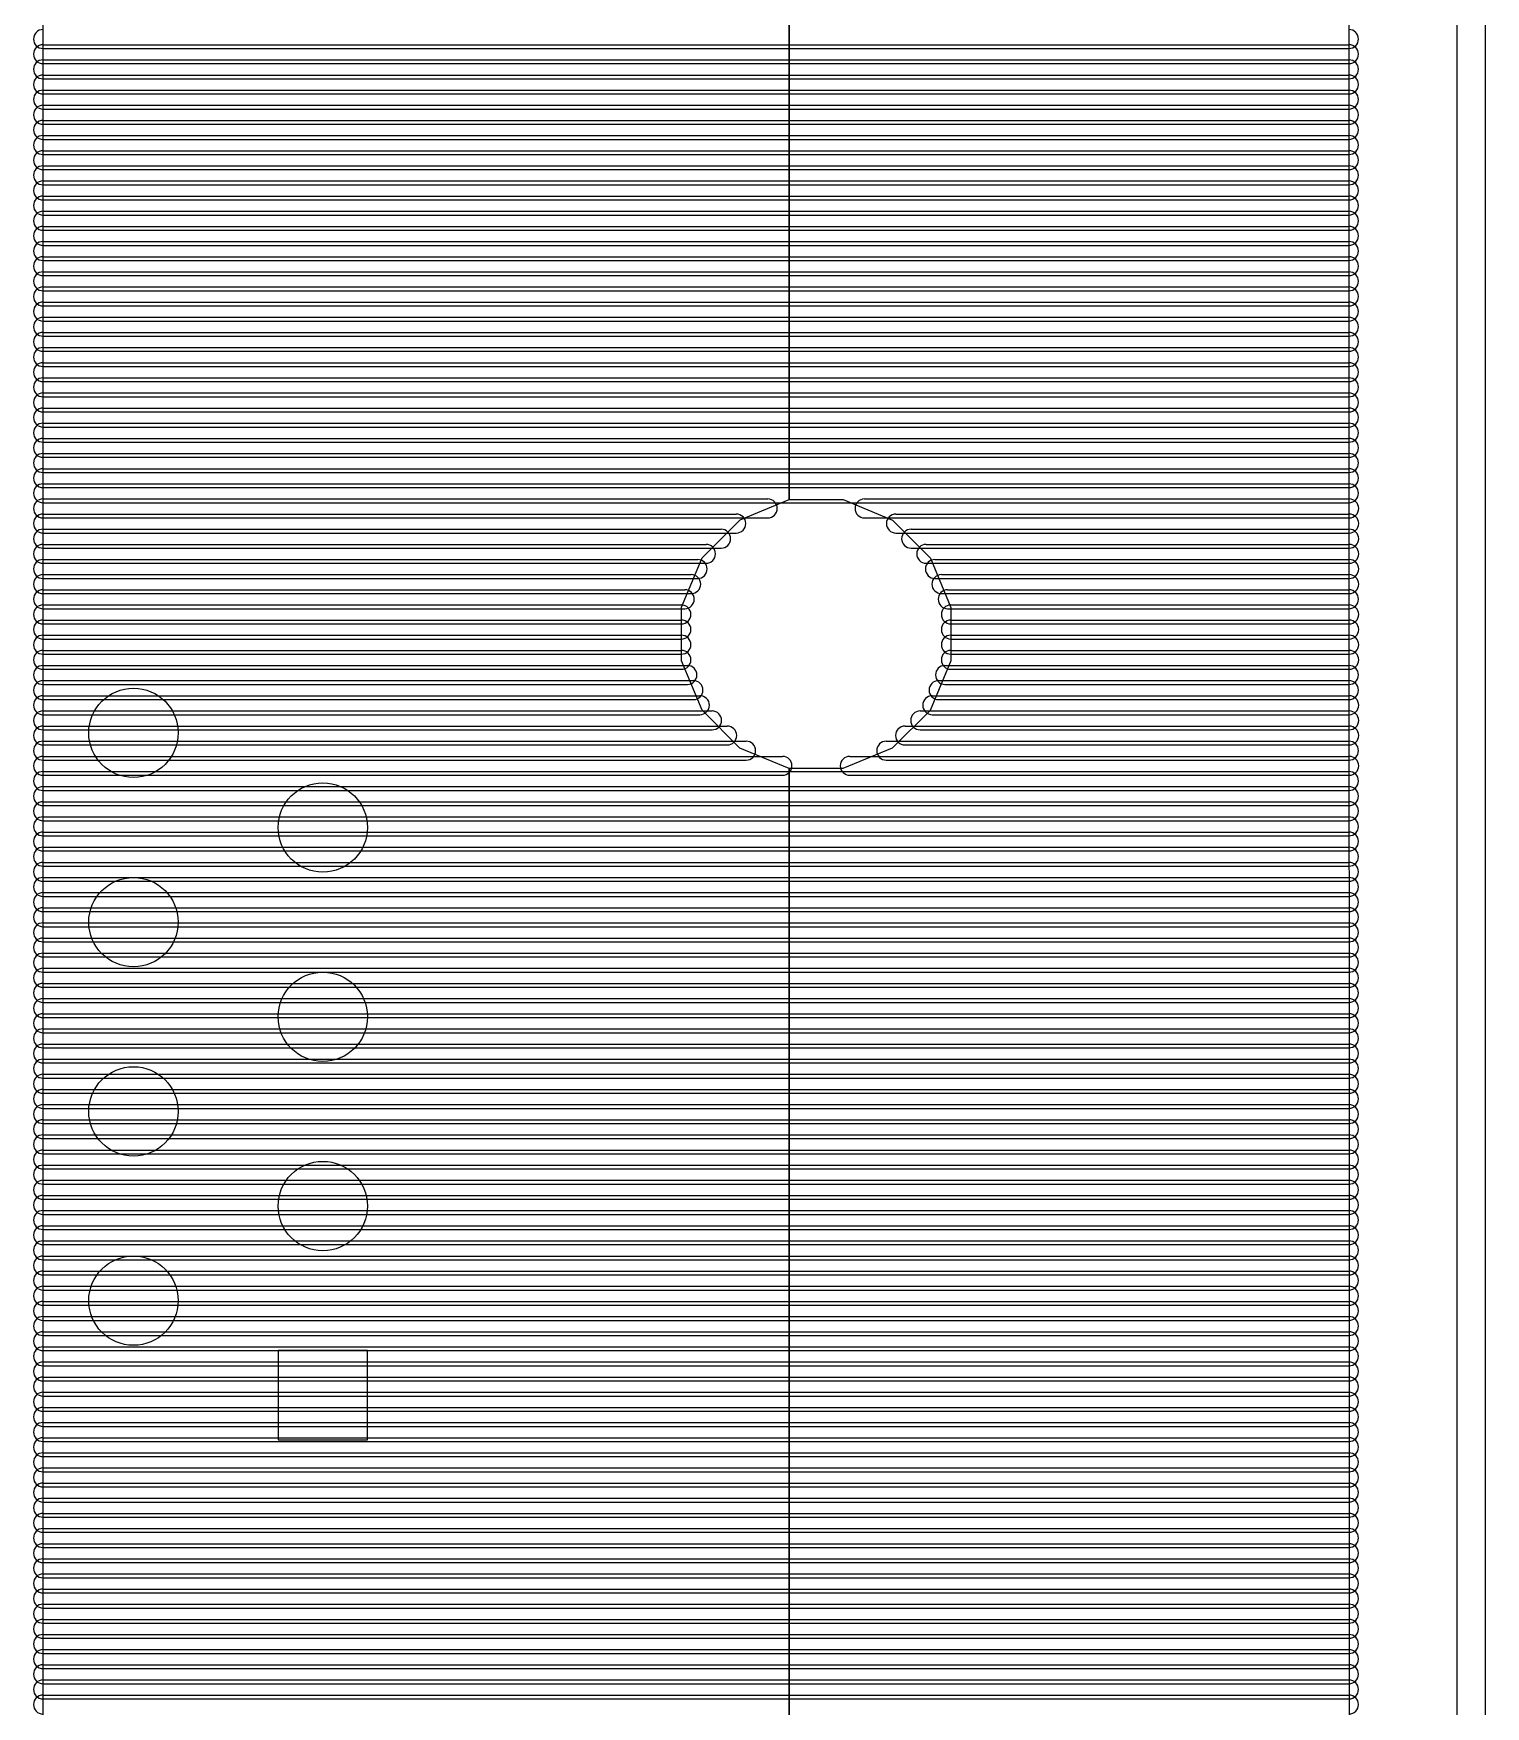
# Model space of a CAD drawing. Extents: x 25909 to 94169, y 14485 to 72115.
# Drawn here: x 86500 to 94169, y 42070 to 50910 of the extents above; entities that cross this region are included whole.
import ezdxf

# ---------------------------------------------------------------- set-up
doc = ezdxf.new("R2010")
doc.units = 0
doc.layers.add('BLACK', color=1, linetype='CONTINUOUS')

msp = doc.modelspace()

# ---------------------------------------------------------------- linework, layer by layer
at = {"layer": 'BLACK'}
for p, q in [((94019, 14560), (94019, 72040)), ((94169, 14560), (94169, 72040)), ((93450, 34191), (93449, 70650)), ((86550, 68691), (86550, 34191)), ((90492, 48448), (90492, 54900)), ((90492, 54900), (90492, 48448)), ((86550, 50851), (93448, 50851)), ((86550, 50851), (93448, 50851)), ((86550, 50831), (93448, 50831)), ((86550, 50831), (93448, 50831)), ((86550, 50771), (93448, 50771)), ((86550, 50771), (93448, 50771)), ((86550, 50751), (93448, 50751)), ((86550, 50751), (93448, 50751)), ((86550, 50691), (93448, 50691)), ((86550, 50691), (93448, 50691)), ((86550, 50671), (93448, 50671)), ((86550, 50671), (93448, 50671)), ((86550, 50611), (93448, 50611)), ((86550, 50611), (93448, 50611)), ((86550, 50591), (93448, 50591)), ((86550, 50591), (93448, 50591)), ((86550, 50531), (93448, 50531)), ((86550, 50531), (93448, 50531)), ((86550, 50511), (93448, 50511)), ((86550, 50511), (93448, 50511)), ((86550, 50451), (93448, 50451)), ((86550, 50451), (93448, 50451)), ((86550, 50431), (93448, 50431)), ((86550, 50431), (93448, 50431)), ((86550, 50371), (93448, 50371)), ((86550, 50371), (93448, 50371)), ((86550, 50351), (93448, 50351)), ((86550, 50351), (93448, 50351)), ((86550, 50291), (93448, 50291)), ((86550, 50291), (93448, 50291)), ((86550, 50271), (93448, 50271)), ((86550, 50271), (93448, 50271)), ((86550, 50211), (93448, 50211)), ((86550, 50211), (93448, 50211)), ((86550, 50191), (93448, 50191)), ((86550, 50191), (93448, 50191)), ((86550, 50131), (93448, 50131)), ((86550, 50131), (93448, 50131)), ((86550, 50111), (93448, 50111)), ((86550, 50111), (93448, 50111)), ((86550, 50051), (93448, 50051)), ((86550, 50051), (93448, 50051)), ((86550, 50031), (93448, 50031)), ((86550, 50031), (93448, 50031)), ((86550, 49971), (93448, 49971)), ((86550, 49971), (93448, 49971)), ((86550, 49951), (93448, 49951)), ((86550, 49951), (93448, 49951)), ((86550, 49891), (93448, 49891)), ((86550, 49891), (93448, 49891)), ((86550, 49871), (93448, 49871)), ((86550, 49871), (93448, 49871)), ((86550, 49811), (93448, 49811)), ((86550, 49811), (93448, 49811)), ((86550, 49791), (93448, 49791)), ((86550, 49791), (93448, 49791)), ((86550, 49731), (93448, 49731)), ((86550, 49731), (93448, 49731)), ((86550, 49711), (93448, 49711)), ((86550, 49711), (93448, 49711)), ((86550, 49651), (93448, 49651)), ((86550, 49651), (93448, 49651)), ((86550, 49631), (93448, 49631)), ((86550, 49631), (93448, 49631)), ((86550, 49571), (93448, 49571)), ((86550, 49571), (93448, 49571)), ((86550, 49551), (93448, 49551)), ((86550, 49551), (93448, 49551)), ((86550, 49491), (93448, 49491)), ((86550, 49491), (93448, 49491)), ((86550, 49471), (93448, 49471)), ((86550, 49471), (93448, 49471)), ((86550, 49411), (93448, 49411)), ((86550, 49411), (93448, 49411)), ((86550, 49391), (93448, 49391)), ((86550, 49391), (93448, 49391)), ((86550, 49331), (93448, 49331)), ((86550, 49331), (93448, 49331)), ((86550, 49311), (93448, 49311)), ((86550, 49311), (93448, 49311)), ((86550, 49251), (93448, 49251)), ((86550, 49251), (93448, 49251)), ((86550, 49231), (93448, 49231)), ((86550, 49231), (93448, 49231)), ((86550, 49171), (93448, 49171)), ((86550, 49171), (93448, 49171)), ((86550, 49151), (93448, 49151)), ((86550, 49151), (93448, 49151)), ((86550, 49091), (93448, 49091)), ((86550, 49091), (93448, 49091)), ((86550, 49071), (93448, 49071)), ((86550, 49071), (93448, 49071)), ((86550, 49011), (93448, 49011)), ((86550, 49011), (93448, 49011)), ((86550, 48991), (93448, 48991)), ((86550, 48991), (93448, 48991)), ((86550, 48931), (93448, 48931)), ((86550, 48931), (93448, 48931)), ((86550, 48911), (93448, 48911)), ((86550, 48911), (93448, 48911)), ((86550, 48851), (93448, 48851)), ((86550, 48851), (93448, 48851)), ((86550, 48831), (93448, 48831)), ((86550, 48831), (93448, 48831)), ((86550, 48771), (93448, 48771)), ((86550, 48771), (93448, 48771)), ((86550, 48751), (93448, 48751)), ((86550, 48751), (93448, 48751)), ((86550, 48691), (93448, 48691)), ((86550, 48691), (93448, 48691)), ((86550, 48671), (93448, 48671)), ((86550, 48671), (93448, 48671)), ((86550, 48611), (93448, 48611)), ((86550, 48611), (93448, 48611)), ((86550, 48591), (93448, 48591)), ((86550, 48591), (93448, 48591)), ((86550, 48531), (93448, 48531)), ((86550, 48531), (93448, 48531)), ((86550, 48511), (93448, 48511)), ((86550, 48511), (93448, 48511)), ((86550, 48451), (90378, 48451)), ((86550, 48451), (90378, 48451)), ((90232, 48340), (90492, 48448)), ((90492, 48448), (90776, 48448)), ((90776, 48448), (91037, 48339)), ((90889, 48451), (93449, 48451)), ((90889, 48451), (93449, 48451)), ((86550, 48431), (93448, 48431)), ((86550, 48431), (93448, 48431)), ((86550, 48371), (90212, 48371)), ((86550, 48371), (90212, 48371)), ((91055, 48371), (93449, 48371)), ((91055, 48371), (93449, 48371)), ((86550, 48351), (90378, 48351)), ((86550, 48351), (90378, 48351)), ((86550, 48291), (90132, 48291)), ((86550, 48291), (90132, 48291)), ((86550, 48271), (90212, 48271)), ((86550, 48271), (90212, 48271)), ((90032, 48140), (90232, 48340)), ((90889, 48351), (93449, 48351)), ((90889, 48351), (93449, 48351)), ((91037, 48339), (91237, 48139)), ((91055, 48271), (93449, 48271)), ((91055, 48271), (93449, 48271)), ((91135, 48291), (93449, 48291)), ((91135, 48291), (93449, 48291)), ((86550, 48211), (90052, 48211)), ((86550, 48211), (90052, 48211)), ((86550, 48191), (90132, 48191)), ((86550, 48191), (90132, 48191)), ((91135, 48191), (93449, 48191)), ((91135, 48191), (93449, 48191)), ((91215, 48211), (93449, 48211)), ((91215, 48211), (93449, 48211)), ((86550, 48131), (90008, 48131)), ((86550, 48131), (90008, 48131)), ((86550, 48111), (90052, 48111)), ((86550, 48111), (90052, 48111)), ((89923, 47879), (90032, 48140)), ((91215, 48111), (93449, 48111)), ((91215, 48111), (93449, 48111)), ((91237, 48139), (91345, 47878)), ((91261, 48131), (93449, 48131)), ((91261, 48131), (93449, 48131)), ((86550, 48051), (89974, 48051)), ((86550, 48051), (89974, 48051)), ((86550, 48031), (90008, 48031)), ((86550, 48031), (90008, 48031)), ((91261, 48031), (93449, 48031)), ((91261, 48031), (93449, 48031)), ((91295, 48051), (93449, 48051)), ((91295, 48051), (93449, 48051)), ((86550, 47971), (89940, 47971)), ((86550, 47971), (89940, 47971)), ((86550, 47951), (89974, 47951)), ((86550, 47951), (89974, 47951)), ((91295, 47951), (93449, 47951)), ((91295, 47951), (93449, 47951)), ((91328, 47971), (93448, 47971)), ((91328, 47971), (93448, 47971)), ((86550, 47891), (89922, 47891)), ((86550, 47891), (89922, 47891)), ((86550, 47871), (89940, 47871)), ((86550, 47871), (89940, 47871)), ((89923, 47596), (89923, 47879)), ((91328, 47871), (93448, 47871)), ((91328, 47871), (93448, 47871)), ((91345, 47891), (93449, 47891)), ((91345, 47891), (93449, 47891)), ((91345, 47878), (91345, 47595)), ((86550, 47811), (89922, 47811)), ((86550, 47811), (89922, 47811)), ((86550, 47791), (89922, 47791)), ((86550, 47791), (89922, 47791)), ((91345, 47811), (93449, 47811)), ((91345, 47811), (93449, 47811)), ((91345, 47791), (93449, 47791)), ((91345, 47791), (93449, 47791)), ((86550, 47731), (89922, 47731)), ((86550, 47731), (89922, 47731)), ((86550, 47711), (89922, 47711)), ((86550, 47711), (89922, 47711)), ((86550, 47651), (89922, 47651)), ((86550, 47651), (89922, 47651)), ((91345, 47731), (93449, 47731)), ((91345, 47731), (93449, 47731)), ((91345, 47711), (93449, 47711)), ((91345, 47711), (93449, 47711)), ((91345, 47651), (93449, 47651)), ((91345, 47651), (93449, 47651)), ((86550, 47631), (89922, 47631)), ((86550, 47631), (89922, 47631)), ((86550, 47571), (89954, 47571)), ((86550, 47571), (89954, 47571)), ((90031, 47335), (89923, 47596)), ((91345, 47595), (91236, 47334)), ((91314, 47571), (93448, 47571)), ((91314, 47571), (93448, 47571)), ((91345, 47631), (93449, 47631)), ((91345, 47631), (93449, 47631)), ((86550, 47551), (89922, 47551)), ((86550, 47551), (89922, 47551)), ((86550, 47491), (89986, 47491)), ((86550, 47491), (89986, 47491)), ((86550, 47471), (89954, 47471)), ((86550, 47471), (89954, 47471)), ((91280, 47491), (93448, 47491)), ((91280, 47491), (93448, 47491)), ((91314, 47471), (93448, 47471)), ((91314, 47471), (93448, 47471)), ((91345, 47551), (93449, 47551)), ((91345, 47551), (93449, 47551)), ((86550, 47411), (90020, 47411)), ((86550, 47411), (90020, 47411)), ((86550, 47391), (89986, 47391)), ((86550, 47391), (89986, 47391)), ((91247, 47411), (93449, 47411)), ((91247, 47411), (93449, 47411)), ((91280, 47391), (93448, 47391)), ((91280, 47391), (93448, 47391)), ((86550, 47331), (90084, 47331)), ((86550, 47331), (90084, 47331)), ((86550, 47311), (90020, 47311)), ((86550, 47311), (90020, 47311)), ((90231, 47135), (90031, 47335)), ((91236, 47334), (91036, 47134)), ((91183, 47331), (93449, 47331)), ((91183, 47331), (93449, 47331)), ((91247, 47311), (93449, 47311)), ((91247, 47311), (93449, 47311)), ((86550, 47251), (90164, 47251)), ((86550, 47251), (90164, 47251)), ((86550, 47231), (90084, 47231)), ((86550, 47231), (90084, 47231)), ((91103, 47251), (93449, 47251)), ((91103, 47251), (93449, 47251)), ((91183, 47231), (93449, 47231)), ((91183, 47231), (93449, 47231)), ((86550, 47171), (90264, 47171)), ((86550, 47171), (90264, 47171)), ((86550, 47151), (90164, 47151)), ((86550, 47151), (90164, 47151)), ((90492, 47026), (90231, 47135)), ((91036, 47134), (90775, 47026)), ((91004, 47171), (93448, 47171)), ((91004, 47171), (93448, 47171)), ((91103, 47151), (93449, 47151)), ((91103, 47151), (93449, 47151)), ((86550, 47091), (90456, 47091)), ((86550, 47091), (90456, 47091)), ((86550, 47071), (90264, 47071)), ((86550, 47071), (90264, 47071)), ((90811, 47091), (93449, 47091)), ((90811, 47091), (93449, 47091)), ((91004, 47071), (93448, 47071)), ((91004, 47071), (93448, 47071)), ((86550, 47011), (93448, 47011)), ((86550, 47011), (93448, 47011)), ((86550, 46991), (90456, 46991)), ((86550, 46991), (90456, 46991)), ((90492, 40574), (90492, 47026)), ((90775, 47026), (90492, 47026)), ((90492, 47026), (90492, 40574)), ((90811, 46991), (93449, 46991)), ((90811, 46991), (93449, 46991)), ((86550, 46931), (93448, 46931)), ((86550, 46931), (93448, 46931)), ((86550, 46911), (93448, 46911)), ((86550, 46911), (93448, 46911)), ((86550, 46851), (93448, 46851)), ((86550, 46851), (93448, 46851)), ((86550, 46831), (93448, 46831)), ((86550, 46831), (93448, 46831)), ((86550, 46771), (93448, 46771)), ((86550, 46771), (93448, 46771)), ((86550, 46751), (93448, 46751)), ((86550, 46751), (93448, 46751)), ((86550, 46691), (93448, 46691)), ((86550, 46691), (93448, 46691)), ((86550, 46671), (93448, 46671)), ((86550, 46671), (93448, 46671)), ((86550, 46611), (93448, 46611)), ((86550, 46611), (93448, 46611)), ((86550, 46591), (93448, 46591)), ((86550, 46591), (93448, 46591)), ((86550, 46531), (93448, 46531)), ((86550, 46531), (93448, 46531)), ((86550, 46511), (93448, 46511)), ((86550, 46511), (93448, 46511)), ((86550, 46451), (93448, 46451)), ((86550, 46451), (93448, 46451)), ((86550, 46431), (93448, 46431)), ((86550, 46431), (93448, 46431)), ((86550, 46371), (93448, 46371)), ((86550, 46371), (93448, 46371)), ((86550, 46351), (93448, 46351)), ((86550, 46351), (93448, 46351)), ((86550, 46291), (93448, 46291)), ((86550, 46291), (93448, 46291)), ((86550, 46271), (93448, 46271)), ((86550, 46271), (93448, 46271)), ((86550, 46211), (93448, 46211)), ((86550, 46211), (93448, 46211)), ((86550, 46191), (93448, 46191)), ((86550, 46191), (93448, 46191)), ((86550, 46131), (93448, 46131)), ((86550, 46131), (93448, 46131)), ((86550, 46111), (93448, 46111)), ((86550, 46111), (93448, 46111)), ((86550, 46051), (93448, 46051)), ((86550, 46051), (93448, 46051)), ((86550, 46031), (93448, 46031)), ((86550, 46031), (93448, 46031)), ((86550, 45971), (93448, 45971)), ((86550, 45971), (93448, 45971)), ((86550, 45951), (93448, 45951)), ((86550, 45951), (93448, 45951)), ((86550, 45891), (93448, 45891)), ((86550, 45891), (93448, 45891)), ((86550, 45871), (93448, 45871)), ((86550, 45871), (93448, 45871)), ((86550, 45811), (93448, 45811)), ((86550, 45811), (93448, 45811)), ((86550, 45791), (93448, 45791)), ((86550, 45791), (93448, 45791)), ((86550, 45731), (93448, 45731)), ((86550, 45731), (93448, 45731)), ((86550, 45711), (93448, 45711)), ((86550, 45711), (93448, 45711)), ((86550, 45651), (93448, 45651)), ((86550, 45651), (93448, 45651)), ((86550, 45631), (93448, 45631)), ((86550, 45631), (93448, 45631)), ((86550, 45571), (93448, 45571)), ((86550, 45571), (93448, 45571)), ((86550, 45551), (93448, 45551)), ((86550, 45551), (93448, 45551)), ((86550, 45491), (93448, 45491)), ((86550, 45491), (93448, 45491)), ((86550, 45471), (93448, 45471)), ((86550, 45471), (93448, 45471)), ((86550, 45411), (93448, 45411)), ((86550, 45411), (93448, 45411)), ((86550, 45391), (93448, 45391)), ((86550, 45391), (93448, 45391)), ((86550, 45331), (93448, 45331)), ((86550, 45331), (93448, 45331)), ((86550, 45311), (93448, 45311)), ((86550, 45311), (93448, 45311)), ((86550, 45251), (93448, 45251)), ((86550, 45251), (93448, 45251)), ((86550, 45231), (93448, 45231)), ((86550, 45231), (93448, 45231)), ((86550, 45171), (93448, 45171)), ((86550, 45171), (93448, 45171)), ((86550, 45151), (93448, 45151)), ((86550, 45151), (93448, 45151)), ((86550, 45091), (93448, 45091)), ((86550, 45091), (93448, 45091)), ((86550, 45071), (93448, 45071)), ((86550, 45071), (93448, 45071)), ((86550, 45011), (93448, 45011)), ((86550, 45011), (93448, 45011)), ((86550, 44991), (93448, 44991)), ((86550, 44991), (93448, 44991)), ((86550, 44931), (93448, 44931)), ((86550, 44931), (93448, 44931)), ((86550, 44911), (93448, 44911)), ((86550, 44911), (93448, 44911)), ((86550, 44851), (93448, 44851)), ((86550, 44851), (93448, 44851)), ((86550, 44831), (93448, 44831)), ((86550, 44831), (93448, 44831)), ((86550, 44771), (93448, 44771)), ((86550, 44771), (93448, 44771)), ((86550, 44751), (93448, 44751)), ((86550, 44751), (93448, 44751)), ((86550, 44691), (93448, 44691)), ((86550, 44691), (93448, 44691)), ((86550, 44671), (93448, 44671)), ((86550, 44671), (93448, 44671)), ((86550, 44611), (93448, 44611)), ((86550, 44611), (93448, 44611)), ((86550, 44591), (93448, 44591)), ((86550, 44591), (93448, 44591)), ((86550, 44531), (93448, 44531)), ((86550, 44531), (93448, 44531)), ((86550, 44511), (93448, 44511)), ((86550, 44511), (93448, 44511)), ((86550, 44451), (93448, 44451)), ((86550, 44451), (93448, 44451)), ((86550, 44431), (93448, 44431)), ((86550, 44431), (93448, 44431)), ((86550, 44371), (93448, 44371)), ((86550, 44371), (93448, 44371)), ((86550, 44351), (93448, 44351)), ((86550, 44351), (93448, 44351)), ((86550, 44291), (93448, 44291)), ((86550, 44291), (93448, 44291)), ((86550, 44271), (93448, 44271)), ((86550, 44271), (93448, 44271)), ((86550, 44211), (93448, 44211)), ((86550, 44211), (93448, 44211)), ((86550, 44191), (93448, 44191)), ((86550, 44191), (93448, 44191)), ((86550, 44131), (93448, 44131)), ((86550, 44131), (93448, 44131)), ((86550, 44111), (93448, 44111)), ((86550, 44111), (93448, 44111)), ((86550, 44051), (93448, 44051)), ((86550, 44051), (93448, 44051)), ((86550, 44031), (93448, 44031)), ((86550, 44031), (93448, 44031)), ((86550, 43971), (93448, 43971)), ((86550, 43971), (93448, 43971)), ((86550, 43951), (93448, 43951)), ((86550, 43951), (93448, 43951)), ((88264, 43951), (87792, 43951)), ((87792, 43951), (87792, 43479)), ((88264, 43479), (88264, 43951)), ((86550, 43891), (93448, 43891)), ((86550, 43891), (93448, 43891)), ((86550, 43871), (93448, 43871)), ((86550, 43871), (93448, 43871)), ((86550, 43811), (93448, 43811)), ((86550, 43811), (93448, 43811)), ((86550, 43791), (93448, 43791)), ((86550, 43791), (93448, 43791)), ((86550, 43731), (93448, 43731)), ((86550, 43731), (93448, 43731)), ((86550, 43711), (93448, 43711)), ((86550, 43711), (93448, 43711)), ((86550, 43651), (93448, 43651)), ((86550, 43651), (93448, 43651)), ((86550, 43631), (93448, 43631)), ((86550, 43631), (93448, 43631)), ((86550, 43571), (93448, 43571)), ((86550, 43571), (93448, 43571)), ((86550, 43551), (93448, 43551)), ((86550, 43551), (93448, 43551)), ((86550, 43491), (93448, 43491)), ((86550, 43491), (93448, 43491)), ((86550, 43471), (93448, 43471)), ((86550, 43471), (93448, 43471)), ((86550, 43411), (93448, 43411)), ((86550, 43411), (93448, 43411)), ((87792, 43479), (88264, 43479)), ((86550, 43391), (93448, 43391)), ((86550, 43391), (93448, 43391)), ((86550, 43331), (93448, 43331)), ((86550, 43331), (93448, 43331)), ((86550, 43311), (93448, 43311)), ((86550, 43311), (93448, 43311)), ((86550, 43251), (93448, 43251)), ((86550, 43251), (93448, 43251)), ((86550, 43231), (93448, 43231)), ((86550, 43231), (93448, 43231)), ((86550, 43171), (93448, 43171)), ((86550, 43171), (93448, 43171)), ((86550, 43151), (93448, 43151)), ((86550, 43151), (93448, 43151)), ((86550, 43091), (93448, 43091)), ((86550, 43091), (93448, 43091)), ((86550, 43071), (93448, 43071)), ((86550, 43071), (93448, 43071)), ((86550, 43011), (93448, 43011)), ((86550, 43011), (93448, 43011)), ((86550, 42991), (93448, 42991)), ((86550, 42991), (93448, 42991)), ((86550, 42931), (93448, 42931)), ((86550, 42931), (93448, 42931)), ((86550, 42911), (93448, 42911)), ((86550, 42911), (93448, 42911)), ((86550, 42851), (93448, 42851)), ((86550, 42851), (93448, 42851)), ((86550, 42831), (93448, 42831)), ((86550, 42831), (93448, 42831)), ((86550, 42771), (93448, 42771)), ((86550, 42771), (93448, 42771)), ((86550, 42751), (93448, 42751)), ((86550, 42751), (93448, 42751)), ((86550, 42691), (93448, 42691)), ((86550, 42691), (93448, 42691)), ((86550, 42671), (93448, 42671)), ((86550, 42671), (93448, 42671)), ((86550, 42611), (93448, 42611)), ((86550, 42611), (93448, 42611)), ((86550, 42591), (93448, 42591)), ((86550, 42591), (93448, 42591)), ((86550, 42531), (93448, 42531)), ((86550, 42531), (93448, 42531)), ((86550, 42511), (93448, 42511)), ((86550, 42511), (93448, 42511)), ((86550, 42451), (93448, 42451)), ((86550, 42451), (93448, 42451)), ((86550, 42431), (93448, 42431)), ((86550, 42431), (93448, 42431)), ((86550, 42371), (93448, 42371)), ((86550, 42371), (93448, 42371)), ((86550, 42351), (93448, 42351)), ((86550, 42351), (93448, 42351)), ((86550, 42291), (93448, 42291)), ((86550, 42291), (93448, 42291)), ((86550, 42271), (93448, 42271)), ((86550, 42271), (93448, 42271)), ((86550, 42211), (93448, 42211)), ((86550, 42211), (93448, 42211)), ((86550, 42191), (93448, 42191)), ((86550, 42191), (93448, 42191)), ((86550, 42131), (93448, 42131)), ((86550, 42131), (93448, 42131)), ((86550, 42111), (93448, 42111)), ((86550, 42111), (93448, 42111))]:
    msp.add_line(p, q, dxfattribs=at)
for centre in [(87028, 47215), (88028, 46715), (87028, 46215), (88028, 45715), (87028, 45215), (88028, 44715), (87028, 44215)]:
    msp.add_circle(centre, 236, dxfattribs=at)
for centre, start, end in [((86550, 50881), 90, 270), ((86550, 50881), 90, 270), ((93448, 50881), 270, 450), ((93448, 50881), 270, 450), ((86550, 50801), 90, 270), ((86550, 50801), 90, 270), ((93448, 50801), 270, 450), ((93448, 50801), 270, 450), ((86550, 50721), 90, 270), ((86550, 50721), 90, 270), ((93448, 50721), 270, 450), ((93448, 50721), 270, 450), ((86550, 50641), 90, 270), ((86550, 50641), 90, 270), ((93448, 50641), 270, 450), ((93448, 50641), 270, 450), ((86550, 50561), 90, 270), ((86550, 50561), 90, 270), ((93448, 50561), 270, 450), ((93448, 50561), 270, 450), ((86550, 50481), 90, 270), ((86550, 50481), 90, 270), ((93448, 50481), 270, 450), ((93448, 50481), 270, 450), ((86550, 50401), 90, 270), ((86550, 50401), 90, 270), ((93448, 50401), 270, 450), ((93448, 50401), 270, 450), ((86550, 50321), 90, 270), ((86550, 50321), 90, 270), ((93448, 50321), 270, 450), ((93448, 50321), 270, 450), ((86550, 50241), 90, 270), ((86550, 50241), 90, 270), ((93448, 50241), 270, 450), ((93448, 50241), 270, 450), ((86550, 50161), 90, 270), ((86550, 50161), 90, 270), ((86550, 50081), 90, 270), ((86550, 50081), 90, 270), ((93448, 50161), 270, 450), ((93448, 50161), 270, 450), ((93448, 50081), 270, 450), ((93448, 50081), 270, 450), ((86550, 50001), 90, 270), ((86550, 50001), 90, 270), ((93448, 50001), 270, 450), ((93448, 50001), 270, 450), ((86550, 49921), 90, 270), ((86550, 49921), 90, 270), ((93448, 49921), 270, 450), ((93448, 49921), 270, 450), ((86550, 49841), 90, 270), ((86550, 49841), 90, 270), ((93448, 49841), 270, 450), ((93448, 49841), 270, 450), ((86550, 49761), 90, 270), ((86550, 49761), 90, 270), ((93448, 49761), 270, 450), ((93448, 49761), 270, 450), ((86550, 49681), 90, 270), ((86550, 49681), 90, 270), ((93448, 49681), 270, 450), ((93448, 49681), 270, 450), ((86550, 49601), 90, 270), ((86550, 49601), 90, 270), ((93448, 49601), 270, 450), ((93448, 49601), 270, 450), ((86550, 49521), 90, 270), ((86550, 49521), 90, 270), ((93448, 49521), 270, 450), ((93448, 49521), 270, 450), ((86550, 49441), 90, 270), ((86550, 49441), 90, 270), ((93448, 49441), 270, 450), ((93448, 49441), 270, 450), ((86550, 49361), 90, 270), ((86550, 49361), 90, 270), ((86550, 49281), 90, 270), ((86550, 49281), 90, 270), ((93448, 49361), 270, 450), ((93448, 49361), 270, 450), ((93448, 49281), 270, 450), ((93448, 49281), 270, 450), ((86550, 49201), 90, 270), ((86550, 49201), 90, 270), ((93448, 49201), 270, 450), ((93448, 49201), 270, 450), ((86550, 49121), 90, 270), ((86550, 49121), 90, 270), ((93448, 49121), 270, 450), ((93448, 49121), 270, 450), ((86550, 49041), 90, 270), ((86550, 49041), 90, 270), ((93448, 49041), 270, 450), ((93448, 49041), 270, 450), ((86550, 48961), 90, 270), ((86550, 48961), 90, 270), ((93448, 48961), 270, 450), ((93448, 48961), 270, 450), ((86550, 48881), 90, 270), ((86550, 48881), 90, 270), ((93448, 48881), 270, 450), ((93448, 48881), 270, 450), ((86550, 48801), 90, 270), ((86550, 48801), 90, 270), ((93448, 48801), 270, 450), ((93448, 48801), 270, 450), ((86550, 48721), 90, 270), ((86550, 48721), 90, 270), ((93448, 48721), 270, 450), ((93448, 48721), 270, 450), ((86550, 48641), 90, 270), ((86550, 48641), 90, 270), ((93448, 48641), 270, 450), ((93448, 48641), 270, 450), ((86550, 48561), 90, 270), ((86550, 48561), 90, 270), ((93448, 48561), 270, 450), ((93448, 48561), 270, 450), ((86550, 48481), 90, 270), ((86550, 48481), 90, 270), ((86550, 48401), 90, 270), ((86550, 48401), 90, 270), ((90378, 48401), 270, 450), ((90378, 48401), 270, 450), ((90889, 48401), 90, 270), ((90889, 48401), 90, 270), ((93448, 48481), 270, 450), ((93448, 48481), 270, 450), ((93449, 48401), 270, 450), ((93449, 48401), 270, 450), ((86550, 48321), 90, 270), ((86550, 48321), 90, 270), ((90212, 48321), 270, 450), ((90212, 48321), 270, 450), ((91055, 48321), 90, 270), ((91055, 48321), 90, 270), ((93449, 48321), 270, 450), ((93449, 48321), 270, 450), ((86550, 48241), 90, 270), ((86550, 48241), 90, 270), ((90132, 48241), 270, 450), ((90132, 48241), 270, 450), ((91135, 48241), 90, 270), ((91135, 48241), 90, 270), ((93449, 48241), 270, 450), ((93449, 48241), 270, 450), ((86550, 48161), 90, 270), ((86550, 48161), 90, 270), ((90052, 48161), 270, 450), ((90052, 48161), 270, 450), ((91215, 48161), 90, 270), ((91215, 48161), 90, 270), ((93449, 48161), 270, 450), ((93449, 48161), 270, 450), ((86550, 48081), 90, 270), ((86550, 48081), 90, 270), ((90008, 48081), 270, 450), ((90008, 48081), 270, 450), ((91261, 48081), 90, 270), ((91261, 48081), 90, 270), ((93449, 48081), 270, 450), ((93449, 48081), 270, 450), ((86550, 48001), 90, 270), ((86550, 48001), 90, 270), ((89974, 48001), 270, 450), ((89974, 48001), 270, 450), ((91295, 48001), 90, 270), ((91295, 48001), 90, 270), ((93449, 48001), 270, 450), ((93449, 48001), 270, 450), ((86550, 47921), 90, 270), ((86550, 47921), 90, 270), ((89940, 47921), 270, 450), ((89940, 47921), 270, 450), ((91328, 47921), 90, 270), ((91328, 47921), 90, 270), ((93448, 47921), 270, 450), ((93448, 47921), 270, 450), ((86550, 47841), 90, 270), ((86550, 47841), 90, 270), ((89922, 47841), 270, 450), ((89922, 47841), 270, 450), ((91345, 47841), 90, 270), ((91345, 47841), 90, 270), ((93449, 47841), 270, 450), ((93449, 47841), 270, 450), ((86550, 47761), 90, 270), ((86550, 47761), 90, 270), ((89922, 47761), 270, 450), ((89922, 47761), 270, 450), ((91345, 47761), 90, 270), ((91345, 47761), 90, 270), ((93449, 47761), 270, 450), ((93449, 47761), 270, 450), ((86550, 47681), 90, 270), ((86550, 47681), 90, 270), ((86550, 47601), 90, 270), ((86550, 47601), 90, 270), ((89922, 47681), 270, 450), ((89922, 47681), 270, 450), ((89922, 47601), 270, 450), ((89922, 47601), 270, 450), ((91345, 47681), 90, 270), ((91345, 47681), 90, 270), ((91345, 47601), 90, 270), ((91345, 47601), 90, 270), ((93449, 47681), 270, 450), ((93449, 47681), 270, 450), ((93449, 47601), 270, 450), ((93449, 47601), 270, 450), ((86550, 47521), 90, 270), ((86550, 47521), 90, 270), ((89954, 47521), 270, 450), ((89954, 47521), 270, 450), ((91314, 47521), 90, 270), ((91314, 47521), 90, 270), ((93448, 47521), 270, 450), ((93448, 47521), 270, 450), ((86550, 47441), 90, 270), ((86550, 47441), 90, 270), ((89986, 47441), 270, 450), ((89986, 47441), 270, 450), ((91280, 47441), 90, 270), ((91280, 47441), 90, 270), ((93448, 47441), 270, 450), ((93448, 47441), 270, 450), ((86550, 47361), 90, 270), ((86550, 47361), 90, 270), ((90020, 47361), 270, 450), ((90020, 47361), 270, 450), ((91247, 47361), 90, 270), ((91247, 47361), 90, 270), ((93449, 47361), 270, 450), ((93449, 47361), 270, 450), ((86550, 47281), 90, 270), ((86550, 47281), 90, 270), ((90084, 47281), 270, 450), ((90084, 47281), 270, 450), ((91183, 47281), 90, 270), ((91183, 47281), 90, 270), ((93449, 47281), 270, 450), ((93449, 47281), 270, 450), ((86550, 47201), 90, 270), ((86550, 47201), 90, 270), ((90164, 47201), 270, 450), ((90164, 47201), 270, 450), ((91103, 47201), 90, 270), ((91103, 47201), 90, 270), ((93449, 47201), 270, 450), ((93449, 47201), 270, 450), ((86550, 47121), 90, 270), ((86550, 47121), 90, 270), ((90264, 47121), 270, 450), ((90264, 47121), 270, 450), ((91004, 47121), 90, 270), ((91004, 47121), 90, 270), ((93448, 47121), 270, 450), ((93448, 47121), 270, 450), ((86550, 47041), 90, 270), ((86550, 47041), 90, 270), ((90456, 47041), 270, 450), ((90456, 47041), 270, 450), ((90811, 47041), 90, 270), ((90811, 47041), 90, 270), ((93449, 47041), 270, 450), ((93449, 47041), 270, 450), ((86550, 46961), 90, 270), ((86550, 46961), 90, 270), ((93448, 46961), 270, 450), ((93448, 46961), 270, 450), ((86550, 46881), 90, 270), ((86550, 46881), 90, 270), ((93448, 46881), 270, 450), ((93448, 46881), 270, 450), ((86550, 46801), 90, 270), ((86550, 46801), 90, 270), ((86550, 46721), 90, 270), ((86550, 46721), 90, 270), ((93448, 46801), 270, 450), ((93448, 46801), 270, 450), ((93448, 46721), 270, 450), ((93448, 46721), 270, 450), ((86550, 46641), 90, 270), ((86550, 46641), 90, 270), ((93448, 46641), 270, 450), ((93448, 46641), 270, 450), ((86550, 46561), 90, 270), ((86550, 46561), 90, 270), ((93448, 46561), 270, 450), ((93448, 46561), 270, 450), ((86550, 46481), 90, 270), ((86550, 46481), 90, 270), ((93448, 46481), 270, 450), ((93448, 46481), 270, 450), ((86550, 46401), 90, 270), ((86550, 46401), 90, 270), ((93448, 46401), 270, 450), ((93448, 46401), 270, 450), ((86550, 46321), 90, 270), ((86550, 46321), 90, 270), ((93448, 46321), 270, 450), ((93448, 46321), 270, 450), ((86550, 46241), 90, 270), ((86550, 46241), 90, 270), ((93448, 46241), 270, 450), ((93448, 46241), 270, 450), ((86550, 46161), 90, 270), ((86550, 46161), 90, 270), ((93448, 46161), 270, 450), ((93448, 46161), 270, 450), ((86550, 46081), 90, 270), ((86550, 46081), 90, 270), ((93448, 46081), 270, 450), ((93448, 46081), 270, 450), ((86550, 46001), 90, 270), ((86550, 46001), 90, 270), ((86550, 45921), 90, 270), ((86550, 45921), 90, 270), ((93448, 46001), 270, 450), ((93448, 46001), 270, 450), ((93448, 45921), 270, 450), ((93448, 45921), 270, 450), ((86550, 45841), 90, 270), ((86550, 45841), 90, 270), ((93448, 45841), 270, 450), ((93448, 45841), 270, 450), ((86550, 45761), 90, 270), ((86550, 45761), 90, 270), ((93448, 45761), 270, 450), ((93448, 45761), 270, 450), ((86550, 45681), 90, 270), ((86550, 45681), 90, 270), ((93448, 45681), 270, 450), ((93448, 45681), 270, 450), ((86550, 45601), 90, 270), ((86550, 45601), 90, 270), ((93448, 45601), 270, 450), ((93448, 45601), 270, 450), ((86550, 45521), 90, 270), ((86550, 45521), 90, 270), ((93448, 45521), 270, 450), ((93448, 45521), 270, 450), ((86550, 45441), 90, 270), ((86550, 45441), 90, 270), ((93448, 45441), 270, 450), ((93448, 45441), 270, 450), ((86550, 45361), 90, 270), ((86550, 45361), 90, 270), ((93448, 45361), 270, 450), ((93448, 45361), 270, 450), ((86550, 45281), 90, 270), ((86550, 45281), 90, 270), ((93448, 45281), 270, 450), ((93448, 45281), 270, 450), ((86550, 45201), 90, 270), ((86550, 45201), 90, 270), ((93448, 45201), 270, 450), ((93448, 45201), 270, 450), ((86550, 45121), 90, 270), ((86550, 45121), 90, 270), ((86550, 45041), 90, 270), ((86550, 45041), 90, 270), ((93448, 45121), 270, 450), ((93448, 45121), 270, 450), ((93448, 45041), 270, 450), ((93448, 45041), 270, 450), ((86550, 44961), 90, 270), ((86550, 44961), 90, 270), ((93448, 44961), 270, 450), ((93448, 44961), 270, 450), ((86550, 44881), 90, 270), ((86550, 44881), 90, 270), ((93448, 44881), 270, 450), ((93448, 44881), 270, 450), ((86550, 44801), 90, 270), ((86550, 44801), 90, 270), ((93448, 44801), 270, 450), ((93448, 44801), 270, 450), ((86550, 44721), 90, 270), ((86550, 44721), 90, 270), ((93448, 44721), 270, 450), ((93448, 44721), 270, 450), ((86550, 44641), 90, 270), ((86550, 44641), 90, 270), ((93448, 44641), 270, 450), ((93448, 44641), 270, 450), ((86550, 44561), 90, 270), ((86550, 44561), 90, 270), ((93448, 44561), 270, 450), ((93448, 44561), 270, 450), ((86550, 44481), 90, 270), ((86550, 44481), 90, 270), ((93448, 44481), 270, 450), ((93448, 44481), 270, 450), ((86550, 44401), 90, 270), ((86550, 44401), 90, 270), ((93448, 44401), 270, 450), ((93448, 44401), 270, 450), ((86550, 44321), 90, 270), ((86550, 44321), 90, 270), ((86550, 44241), 90, 270), ((86550, 44241), 90, 270), ((93448, 44321), 270, 450), ((93448, 44321), 270, 450), ((93448, 44241), 270, 450), ((93448, 44241), 270, 450), ((86550, 44161), 90, 270), ((86550, 44161), 90, 270), ((93448, 44161), 270, 450), ((93448, 44161), 270, 450), ((86550, 44081), 90, 270), ((86550, 44081), 90, 270), ((93448, 44081), 270, 450), ((93448, 44081), 270, 450), ((86550, 44001), 90, 270), ((86550, 44001), 90, 270), ((93448, 44001), 270, 450), ((93448, 44001), 270, 450), ((86550, 43921), 90, 270), ((86550, 43921), 90, 270), ((93448, 43921), 270, 450), ((93448, 43921), 270, 450), ((86550, 43841), 90, 270), ((86550, 43841), 90, 270), ((93448, 43841), 270, 450), ((93448, 43841), 270, 450), ((86550, 43761), 90, 270), ((86550, 43761), 90, 270), ((93448, 43761), 270, 450), ((93448, 43761), 270, 450), ((86550, 43681), 90, 270), ((86550, 43681), 90, 270), ((93448, 43681), 270, 450), ((93448, 43681), 270, 450), ((86550, 43601), 90, 270), ((86550, 43601), 90, 270), ((93448, 43601), 270, 450), ((93448, 43601), 270, 450), ((86550, 43521), 90, 270), ((86550, 43521), 90, 270), ((93448, 43521), 270, 450), ((93448, 43521), 270, 450), ((86550, 43441), 90, 270), ((86550, 43441), 90, 270), ((86550, 43361), 90, 270), ((86550, 43361), 90, 270), ((93448, 43441), 270, 450), ((93448, 43441), 270, 450), ((93448, 43361), 270, 450), ((93448, 43361), 270, 450), ((86550, 43281), 90, 270), ((86550, 43281), 90, 270), ((93448, 43281), 270, 450), ((93448, 43281), 270, 450), ((86550, 43201), 90, 270), ((86550, 43201), 90, 270), ((93448, 43201), 270, 450), ((93448, 43201), 270, 450), ((86550, 43121), 90, 270), ((86550, 43121), 90, 270), ((93448, 43121), 270, 450), ((93448, 43121), 270, 450), ((86550, 43041), 90, 270), ((86550, 43041), 90, 270), ((93448, 43041), 270, 450), ((93448, 43041), 270, 450), ((86550, 42961), 90, 270), ((86550, 42961), 90, 270), ((93448, 42961), 270, 450), ((93448, 42961), 270, 450), ((86550, 42881), 90, 270), ((86550, 42881), 90, 270), ((93448, 42881), 270, 450), ((93448, 42881), 270, 450), ((86550, 42801), 90, 270), ((86550, 42801), 90, 270), ((93448, 42801), 270, 450), ((93448, 42801), 270, 450), ((86550, 42721), 90, 270), ((86550, 42721), 90, 270), ((93448, 42721), 270, 450), ((93448, 42721), 270, 450), ((86550, 42641), 90, 270), ((86550, 42641), 90, 270), ((86550, 42561), 90, 270), ((86550, 42561), 90, 270), ((93448, 42641), 270, 450), ((93448, 42641), 270, 450), ((93448, 42561), 270, 450), ((93448, 42561), 270, 450), ((86550, 42481), 90, 270), ((86550, 42481), 90, 270), ((93448, 42481), 270, 450), ((93448, 42481), 270, 450), ((86550, 42401), 90, 270), ((86550, 42401), 90, 270), ((93448, 42401), 270, 450), ((93448, 42401), 270, 450), ((86550, 42321), 90, 270), ((86550, 42321), 90, 270), ((93448, 42321), 270, 450), ((93448, 42321), 270, 450), ((86550, 42241), 90, 270), ((86550, 42241), 90, 270), ((93448, 42241), 270, 450), ((93448, 42241), 270, 450), ((86550, 42161), 90, 270), ((86550, 42161), 90, 270), ((93448, 42161), 270, 450), ((93448, 42161), 270, 450), ((86550, 42081), 90, 270), ((86550, 42081), 90, 270), ((93448, 42081), 270, 450), ((93448, 42081), 270, 450)]:
    msp.add_arc(centre, 50, start, end, dxfattribs=at)

doc.saveas('drawing.dxf')
